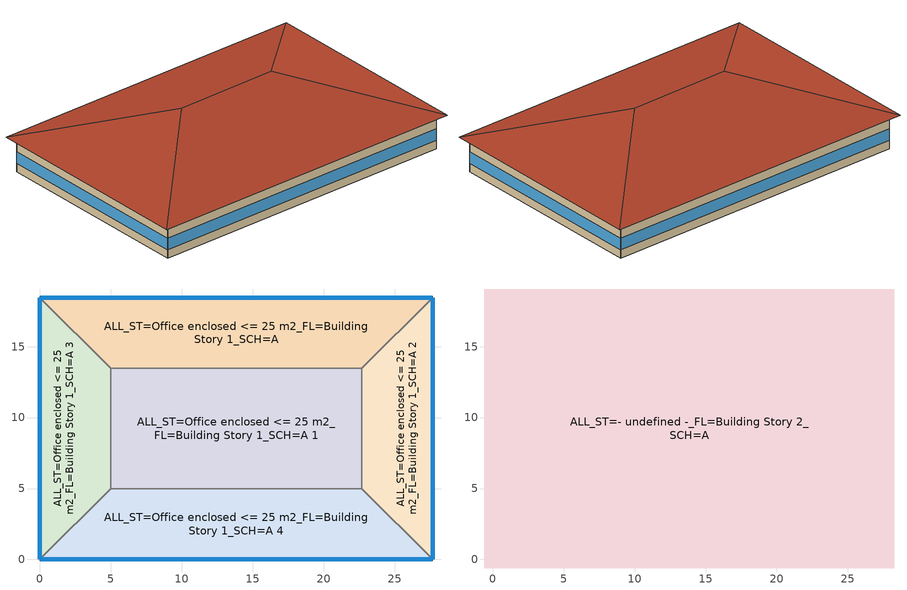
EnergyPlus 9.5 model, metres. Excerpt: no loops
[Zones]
ALL_ST=Office enclosed <= 25 m2_FL=Building Story 1_SCH=A
 floor ground (BTAP-Grnd-Floor-Mass:U-0.757): 27.69,18.46 22.69,13.46 5,13.46 0,18.46 z0
 wall outside (BTAP-Ext-Wall-Mass:U-0.21): 27.69,18.46 0,18.46 z0:3.05
 wall to ALL_ST=Office enclosed <= 25 m2_FL=Building Story 1_SCH=A 2 (BTAP-Int-Wall): 22.69,13.46 27.69,18.46 z0:3.05
 wall to ALL_ST=Office enclosed <= 25 m2_FL=Building Story 1_SCH=A 1 (BTAP-Int-Wall): 5,13.46 22.69,13.46 z0:3.05
 wall to ALL_ST=Office enclosed <= 25 m2_FL=Building Story 1_SCH=A 3 (BTAP-Int-Wall): 0,18.46 5,13.46 z0:3.05
 window (BTAP-Ext-FixedWindow:U=0.190 SHGC=0.600): 27.66,18.46 0.03,18.46 z0.76:1.78
ALL_ST=Office enclosed <= 25 m2_FL=Building Story 1_SCH=A 1
 floor ground (BTAP-Grnd-Floor-Mass:U-0.757): 22.69,13.46 22.69,5 5,5 5,13.46 z0
 wall to ALL_ST=Office enclosed <= 25 m2_FL=Building Story 1_SCH=A 2 (BTAP-Int-Wall): 22.69,5 22.69,13.46 z0:3.05
 wall to ALL_ST=Office enclosed <= 25 m2_FL=Building Story 1_SCH=A 4 (BTAP-Int-Wall): 5,5 22.69,5 z0:3.05
 wall to ALL_ST=Office enclosed <= 25 m2_FL=Building Story 1_SCH=A 3 (BTAP-Int-Wall): 5,13.46 5,5 z0:3.05
ALL_ST=Office enclosed <= 25 m2_FL=Building Story 1_SCH=A 2
 floor ground (BTAP-Grnd-Floor-Mass:U-0.757): 27.69,18.46 27.69,0 22.69,5 22.69,13.46 z0
 wall outside (BTAP-Ext-Wall-Mass:U-0.21): 27.69,0 27.69,18.46 z0:3.05
 wall to ALL_ST=Office enclosed <= 25 m2_FL=Building Story 1_SCH=A 4 (BTAP-Int-Wall): 22.69,5 27.69,0 z0:3.05
 window (BTAP-Ext-FixedWindow:U=0.190 SHGC=0.600): 27.69,0.03 27.69,18.43 z0.76:1.78
ALL_ST=Office enclosed <= 25 m2_FL=Building Story 1_SCH=A 3
 floor ground (BTAP-Grnd-Floor-Mass:U-0.757): 0,18.46 5,13.46 5,5 0,0 z0
 wall outside (BTAP-Ext-Wall-Mass:U-0.21): 0,18.46 0,0 z0:3.05
 wall to ALL_ST=Office enclosed <= 25 m2_FL=Building Story 1_SCH=A 4 (BTAP-Int-Wall): 0,0 5,5 z0:3.05
 window (BTAP-Ext-FixedWindow:U=0.190 SHGC=0.600): 0,18.43 0,0.03 z0.76:1.78
ALL_ST=Office enclosed <= 25 m2_FL=Building Story 1_SCH=A 4
 floor ground (BTAP-Grnd-Floor-Mass:U-0.757): 22.69,5 27.69,0 0,0 5,5 z0
 wall outside (BTAP-Ext-Wall-Mass:U-0.21): 0,0 27.69,0 z0:3.05
 window (BTAP-Ext-FixedWindow:U=0.190 SHGC=0.600): 0.03,0 27.66,0 z0.76:1.78
ALL_ST=- undefined -_FL=Building Story 2_SCH=A
 floor outside (BTAP-Ext-Floor-Mass:U-0.162): 28.29,19.06 28.29,-0.6 27.69,0 27.69,18.46 z3.05; 28.29,19.06 27.69,18.46 0,18.46 -0.6,19.06 z3.05; 27.69,0 28.29,-0.6 -0.6,-0.6 0,0 z3.05; -0.6,19.06 0,18.46 0,0 -0.6,-0.6 z3.05
 floor to ALL_ST=Office enclosed <= 25 m2_FL=Building Story 1_SCH=A 1 (BTAP-Int-Floor): 22.69,13.46 22.69,5 5,5 5,13.46 z3.05
 floor to ALL_ST=Office enclosed <= 25 m2_FL=Building Story 1_SCH=A 2 (BTAP-Int-Floor): 27.69,18.46 27.69,0 22.69,5 22.69,13.46 z3.05
 floor to ALL_ST=Office enclosed <= 25 m2_FL=Building Story 1_SCH=A (BTAP-Int-Floor): 27.69,18.46 22.69,13.46 5,13.46 0,18.46 z3.05
 floor to ALL_ST=Office enclosed <= 25 m2_FL=Building Story 1_SCH=A 4 (BTAP-Int-Floor): 22.69,5 27.69,0 0,0 5,5 z3.05
 floor to ALL_ST=Office enclosed <= 25 m2_FL=Building Story 1_SCH=A 3 (BTAP-Int-Floor): 0,18.46 5,13.46 5,5 0,0 z3.05
 roof outside (BTAP-Ext-Roof-Metal:U-0.138): 18.46,9.23,6.33 28.29,-0.6,3.05 28.29,19.06,3.05; 18.46,9.23,6.33 28.29,19.06,3.05 -0.6,19.06,3.05 9.23,9.23,6.33; 9.23,9.23,6.33 -0.6,-0.6,3.05 28.29,-0.6,3.05 18.46,9.23,6.33; 9.23,9.23,6.33 -0.6,19.06,3.05 -0.6,-0.6,3.05
[Building]
SmallOffice: North Axis {deg}=0; Terrain=City; Loads Convergence Tolerance Value {W}=0.04; Temperature Convergence Tolerance Value {deltaC}=0.2; Solar Distribution=FullInteriorAndExterior; Maximum Number of Warmup Days=25; Minimum Number of Warmup Days=6
[Site:GroundTemperature:Undisturbed:KusudaAchenbach]
GroundHeatExchangerVertical Ground Temps: 2.423, 920, 2546.74, 13.375, 3.2, 8
[Site:Location]
Calgary Intl AP_AB_CAN: Latitude {deg}=51.114; Longitude {deg}=-114.02; Time Zone {hr}=-7; Elevation {m}=1084.1
[Site:GroundTemperature:BuildingSurface]
19.527, 19.502, 19.536, 19.598, 20.002, 21.64, 22.225, 22.375, 21.449, 20.121, 19.802, 19.633
[Site:GroundTemperature:Deep]
1.8, 0, -0.3, 0.2, 2.8, 5.6, 8.1, 9.9, 10.3, 9.3, 7.1, 4.4
[Site:GroundTemperature:Shallow]
-4.6, -5.5, -3.9, -1.2, 5.6, 10.9, 14.5, 15.6, 13.7, 9.6, 4.1, -1
[Site:WaterMainsTemperature]
Calculation Method=Correlation; Annual Average Outdoor Air Temperature {C}=5; Maximum Difference In Monthly Average Outdoor Air Temperatures {deltaC}=23.3
[SizingPeriod:DesignDay] Day of Month=21; Dry-Bulb Temperature Range Modifier Type=DefaultMultipliers; Humidity Condition Type=Wetbulb; Barometric Pressure {Pa}=88961; Rain Indicator=No; Snow Indicator=No; Daylight Saving Time Indicator=No
Name | Month | Day Type | Maximum Dry-Bulb Temperature {C} | Daily Dry-Bulb Temperature Range {deltaC} | Wetbulb or DewPoint at Maximum Dry-Bulb {C} | Wind Speed {m/s} | Wind Direction {deg} | Solar Model Indicator | ASHRAE Clear Sky Optical Depth for Beam Irradiance (taub) | ASHRAE Clear Sky Optical Depth for Diffuse Irradiance (taud) | Sky Clearness
Calgary Intl AP Ann Clg .4% Condns DB=>MWB | 7 | SummerDesignDay | 28.5 | 12.1 | 16.1 | 4.5 | 160 | ASHRAETau | 0.339 | 2.421
Calgary Intl AP Ann Htg 99.6% Condns DB | 1 | WinterDesignDay | -28.5 | 0 | -28.5 | 2.9 | 200 | ASHRAEClearSky |  |  | 0
[Material] Thermal Absorptance=0.9
Name | Roughness | Thickness {m} | Conductivity {W/m-K} | Density {kg/m3} | Specific Heat {J/kg-K} | Solar Absorptance | Visible Absorptance
1/2IN Gypsum 1 | Smooth | 0.0127 | 0.16 | 784.9 | 830 | 0.4 | 0.4
100mm Normalweight concrete floor 1 | MediumSmooth | 0.1016 | 2.31 | 2322 | 832 | 0.7 | 0.7
1IN Stucco 1 | Smooth | 0.0253 | 0.6918 | 1858 | 837 | 0.7 | 0.92
4 in. Normalweight Concrete Floor 1 | MediumRough | 0.1016 | 2.31 | 2322 | 832 | 0.7 | 0.7
6 in. Normalweight Concrete Floor 1 | MediumRough | 0.1524 | 2.31 | 2322 | 832 | 0.7 | 0.7
8IN CONCRETE HW RefBldg 1 | Rough | 0.2032 | 1.311 | 2240 | 836.8 | 0.7 | 0.7
G01 13mm gypsum board 1 | Smooth | 0.0127 | 0.16 | 800 | 1090 | 0.7 | 0.5
Metal Roof Surface 1 | Smooth | 0.0008 | 45.28 | 7824 | 500 | 0.7 | 0.7
[Material:NoMass] Roughness=Smooth; Thermal Absorptance=0.9; Solar Absorptance=0.7
Name | Thermal Resistance {m2-K/W} | Visible Absorptance
Typical Carpet Pad; Typical Carpet Pad 1 | 0.21648 | 0.8
Typical Carpet Pad 2 | 1.25503 | 0.8
Typical Insulation 1 | 5.91238 | 0.7
Typical Insulation 2 | 4.49096 | 0.7
Typical Insulation 3 | 7.24636 | 0.7
[WindowMaterial:SimpleGlazingSystem]
SimpleGlazing:U=0.190 SHGC=0.600: U-Factor {W/m2-K}=1.9; Solar Heat Gain Coefficient=0.6; Visible Transmittance=0.21
[Construction]
BTAP-Ext-FixedWindow:U=0.190 SHGC=0.600: SimpleGlazing:U=0.190 SHGC=0.600
BTAP-Ext-Floor-Mass:U-0.162: Typical Insulation 1, 4 in. Normalweight Concrete Floor 1, Typical Carpet Pad 1
BTAP-Ext-Roof-Metal:U-0.138: Metal Roof Surface 1, Typical Insulation 3
BTAP-Ext-Wall-Mass:U-0.21: 1IN Stucco 1, 8IN CONCRETE HW RefBldg 1, Typical Insulation 2, 1/2IN Gypsum 1
BTAP-Grnd-Floor-Mass:U-0.757: 6 in. Normalweight Concrete Floor 1, Typical Carpet Pad 2
BTAP-Int-Floor: 100mm Normalweight concrete floor 1, Typical Carpet Pad
BTAP-Int-Wall: G01 13mm gypsum board 1, G01 13mm gypsum board 1
[Zone] Multiplier=1
Name | Part of Total Floor Area
ALL_ST=- undefined -_FL=Building Story 2_SCH=A | No
ALL_ST=Office enclosed <= 25 m2_FL=Building Story 1_SCH=A; ALL_ST=Office enclosed <= 25 m2_FL=Building Story 1_SCH=A 1; ALL_ST=Office enclosed <= 25 m2_FL=Building Story 1_SCH=A 2; ALL_ST=Office enclosed <= 25 m2_FL=Building Story 1_SCH=A 3; ALL_ST=Office enclosed <= 25 m2_FL=Building Story 1_SCH=A 4 | Yes
[ZoneInfiltration:DesignFlowRate] Schedule=Always On Discrete; Design Flow Rate Calculation Method=Flow/ExteriorArea; Constant Term Coefficient=0; Temperature Term Coefficient=0; Velocity Term Coefficient=0.224; Velocity Squared Term Coefficient=0
Name | Zone or ZoneList | Flow per Exterior Surface Area {m3/s-m2}
Attic Infiltration | ALL_ST=- undefined -_FL=Building Story 2_SCH=A | 0.000228332
Perimeter_ZN_3 Infiltration | ALL_ST=Office enclosed <= 25 m2_FL=Building Story 1_SCH=A | 0.00025
Perimeter_ZN_2 Infiltration | ALL_ST=Office enclosed <= 25 m2_FL=Building Story 1_SCH=A 2 | 0.00025
Perimeter_ZN_4 Infiltration | ALL_ST=Office enclosed <= 25 m2_FL=Building Story 1_SCH=A 3 | 0.00025
Perimeter_ZN_1 Infiltration | ALL_ST=Office enclosed <= 25 m2_FL=Building Story 1_SCH=A 4 | 0.00025
[AvailabilityManager:Scheduled] Schedule=Always On Discrete
sys_3|doas|shr>none|ssf>cv|zh>fancoil_4pipe|zc>fancoil_4pipe|srf>none| Availability Manager; Air Loop HVAC Outdoor Air System 1 Availability Manager; sys_3|doas|shr>none|ssf>cv|zh>fancoil_4pipe|zc>fancoil_4pipe|srf>none| 1 Availability Manager; Air Loop HVAC Outdoor Air System 2 Availability Manager; sys_3|doas|shr>none|ssf>cv|zh>fancoil_4pipe|zc>fancoil_4pipe|srf>none| 2 Availability Manager; Air Loop HVAC Outdoor Air System 3 Availability Manager; sys_3|doas|shr>none|ssf>cv|zh>fancoil_4pipe|zc>fancoil_4pipe|srf>none| 3 Availability Manager; Air Loop HVAC Outdoor Air System 4 Availability Manager; sys_3|doas|shr>none|ssf>cv|zh>fancoil_4pipe|zc>fancoil_4pipe|srf>none| 4 Availability Manager; Air Loop HVAC Outdoor Air System 5 Availability Manager
[GroundHeatExchanger:System]
GroundHeatExchangerVertical: Design Flow Rate {m3/s}=0.0033; Undisturbed Ground Temperature Model Type=Site:GroundTemperature:Undisturbed:KusudaAchenbach; Undisturbed Ground Temperature Model=GroundHeatExchangerVertical Ground Temps; Ground Thermal Conductivity {W/m-K}=2.423; Ground Thermal Heat Capacity {J/m3-K}=2343000; GHE:Vertical:ResponseFactors Object=GroundHeatExchangerVertical Response Factors
[GroundHeatExchanger:Vertical:Properties]
GroundHeatExchangerVertical Properties: Depth of Top of Borehole {m}=1; Borehole Length {m}=125.33; Borehole Diameter {m}=0.10998; Grout Thermal Conductivity {W/m-K}=0.744; Grout Thermal Heat Capacity {J/m3-K}=3900000; Pipe Thermal Conductivity {W/m-K}=0.389; Pipe Thermal Heat Capacity {J/m3-K}=1770000; Pipe Outer Diameter {m}=0.02667; Pipe Thickness {m}=0.00242; U-Tube Distance {m}=0.0189
[GroundHeatExchanger:ResponseFactors]
GroundHeatExchangerVertical Response Factors: GHE:Vertical:Properties Object=GroundHeatExchangerVertical Properties; Number of Boreholes=6; G-Function Reference Ratio=0.00044; g-Function Ln(T/Ts) Value 1=-15.5428; g-Function g Value 1=-3.75639; g-Function Ln(T/Ts) Value 2=-15.3991; g-Function g Value 2=-3.60736; g-Function Ln(T/Ts) Value 3=-15.2554; g-Function g Value 3=-3.44977; g-Function Ln(T/Ts) Value 4=-15.1116; g-Function g Value 4=-3.28415; g-Function Ln(T/Ts) Value 5=-14.9679; g-Function g Value 5=-3.11116; g-Function Ln(T/Ts) Value 6=-14.8242; g-Function g Value 6=-2.93169; g-Function Ln(T/Ts) Value 7=-14.6804; g-Function g Value 7=-2.74669; g-Function Ln(T/Ts) Value 8=-14.5367; g-Function g Value 8=-2.55725; g-Function Ln(T/Ts) Value 9=-14.393; g-Function g Value 9=-2.36445; g-Function Ln(T/Ts) Value 10=-14.2492; g-Function g Value 10=-2.1694; g-Function Ln(T/Ts) Value 11=-14.1055; g-Function g Value 11=-1.97311; g-Function Ln(T/Ts) Value 12=-13.9618; g-Function g Value 12=-1.77653; g-Function Ln(T/Ts) Value 13=-13.8181; g-Function g Value 13=-1.58049; g-Function Ln(T/Ts) Value 14=-13.6743; g-Function g Value 14=-1.38571; g-Function Ln(T/Ts) Value 15=-13.5306; g-Function g Value 15=-1.19282; g-Function Ln(T/Ts) Value 16=-13.3869; g-Function g Value 16=-1.00242; g-Function Ln(T/Ts) Value 17=-13.2431; g-Function g Value 17=-0.815111; g-Function Ln(T/Ts) Value 18=-13.0994; g-Function g Value 18=-0.631494; g-Function Ln(T/Ts) Value 19=-12.9557; g-Function g Value 19=-0.452226; g-Function Ln(T/Ts) Value 20=-12.8119; g-Function g Value 20=-0.277985; g-Function Ln(T/Ts) Value 21=-12.6682; g-Function g Value 21=-0.109444; g-Function Ln(T/Ts) Value 22=-12.5245; g-Function g Value 22=0.052783; g-Function Ln(T/Ts) Value 23=-12.3807; g-Function g Value 23=0.208193; g-Function Ln(T/Ts) Value 24=-12.237; g-Function g Value 24=0.356438; g-Function Ln(T/Ts) Value 25=-12.0933; g-Function g Value 25=0.497363; g-Function Ln(T/Ts) Value 26=-11.9495; g-Function g Value 26=0.631007; g-Function Ln(T/Ts) Value 27=-11.8058; g-Function g Value 27=0.7576; g-Function Ln(T/Ts) Value 28=-11.6621; g-Function g Value 28=0.877528; g-Function Ln(T/Ts) Value 29=-11.5184; g-Function g Value 29=0.991298; g-Function Ln(T/Ts) Value 30=-11.3746; g-Function g Value 30=1.099492; g-Function Ln(T/Ts) Value 31=-11.2309; g-Function g Value 31=1.202721; g-Function Ln(T/Ts) Value 32=-11.0872; g-Function g Value 32=1.301594; g-Function Ln(T/Ts) Value 33=-10.9434; g-Function g Value 33=1.396686; g-Function Ln(T/Ts) Value 34=-10.7997; g-Function g Value 34=1.488522; g-Function Ln(T/Ts) Value 35=-10.656; g-Function g Value 35=1.577571; g-Function Ln(T/Ts) Value 36=-10.5122; g-Function g Value 36=1.66424; g-Function Ln(T/Ts) Value 37=-10.3685; g-Function g Value 37=1.748878; g-Function Ln(T/Ts) Value 38=-10.2248; g-Function g Value 38=1.831783; g-Function Ln(T/Ts) Value 39=-10.081; g-Function g Value 39=1.913207; g-Function Ln(T/Ts) Value 40=-9.93731; g-Function g Value 40=1.993362; g-Function Ln(T/Ts) Value 41=-9.79358; g-Function g Value 41=2.072427; g-Function Ln(T/Ts) Value 42=-9.64985; g-Function g Value 42=2.150556; g-Function Ln(T/Ts) Value 43=-9.50612; g-Function g Value 43=2.227875; g-Function Ln(T/Ts) Value 44=-9.36239; g-Function g Value 44=2.304495; g-Function Ln(T/Ts) Value 45=-9.21866; g-Function g Value 45=2.38051; g-Function Ln(T/Ts) Value 46=-9.07493; g-Function g Value 46=2.455999; g-Function Ln(T/Ts) Value 47=-8.93119; g-Function g Value 47=2.531031; g-Function Ln(T/Ts) Value 48=-8.78746; g-Function g Value 48=2.605666; g-Function Ln(T/Ts) Value 49=-8.64373; g-Function g Value 49=2.679954; g-Function Ln(T/Ts) Value 50=-8.5; g-Function g Value 50=2.809652; g-Function Ln(T/Ts) Value 51=-7.8; g-Function g Value 51=3.154886; g-Function Ln(T/Ts) Value 52=-7.2; g-Function g Value 52=3.463212; g-Function Ln(T/Ts) Value 53=-6.5; g-Function g Value 53=3.869767; g-Function Ln(T/Ts) Value 54=-5.9; g-Function g Value 54=4.302008; g-Function Ln(T/Ts) Value 55=-5.2; g-Function g Value 55=4.94729; g-Function Ln(T/Ts) Value 56=-4.5; g-Function g Value 56=5.782222; g-Function Ln(T/Ts) Value 57=-3.963; g-Function g Value 57=6.537921; g-Function Ln(T/Ts) Value 58=-3.27; g-Function g Value 58=7.755578; g-Function Ln(T/Ts) Value 59=-2.864; g-Function g Value 59=8.535856; g-Function Ln(T/Ts) Value 60=-2.577; g-Function g Value 60=9.112906; g-Function Ln(T/Ts) Value 61=-2.171; g-Function g Value 61=9.944693; g-Function Ln(T/Ts) Value 62=-1.884; g-Function g Value 62=10.5367; g-Function Ln(T/Ts) Value 63=-1.191; g-Function g Value 63=11.8789; g-Function Ln(T/Ts) Value 64=-0.497; g-Function g Value 64=13.0898; g-Function Ln(T/Ts) Value 65=-0.274; g-Function g Value 65=13.4263; g-Function Ln(T/Ts) Value 66=-0.051; g-Function g Value 66=13.7293; g-Function Ln(T/Ts) Value 67=0.196; g-Function g Value 67=14.0269; g-Function Ln(T/Ts) Value 68=0.419; g-Function g Value 68=14.2599; g-Function Ln(T/Ts) Value 69=0.642; g-Function g Value 69=14.462; g-Function Ln(T/Ts) Value 70=0.873; g-Function g Value 70=14.6378; g-Function Ln(T/Ts) Value 71=1.112; g-Function g Value 71=14.7874; g-Function Ln(T/Ts) Value 72=1.335; g-Function g Value 72=14.9008; g-Function Ln(T/Ts) Value 73=1.679; g-Function g Value 73=15.0314; g-Function Ln(T/Ts) Value 74=2.028; g-Function g Value 74=15.1198; g-Function Ln(T/Ts) Value 75=2.275; g-Function g Value 75=15.163; g-Function Ln(T/Ts) Value 76=3.003; g-Function g Value 76=15.23381
[Schedule:Constant]
Always On Discrete: Hourly Value=1
